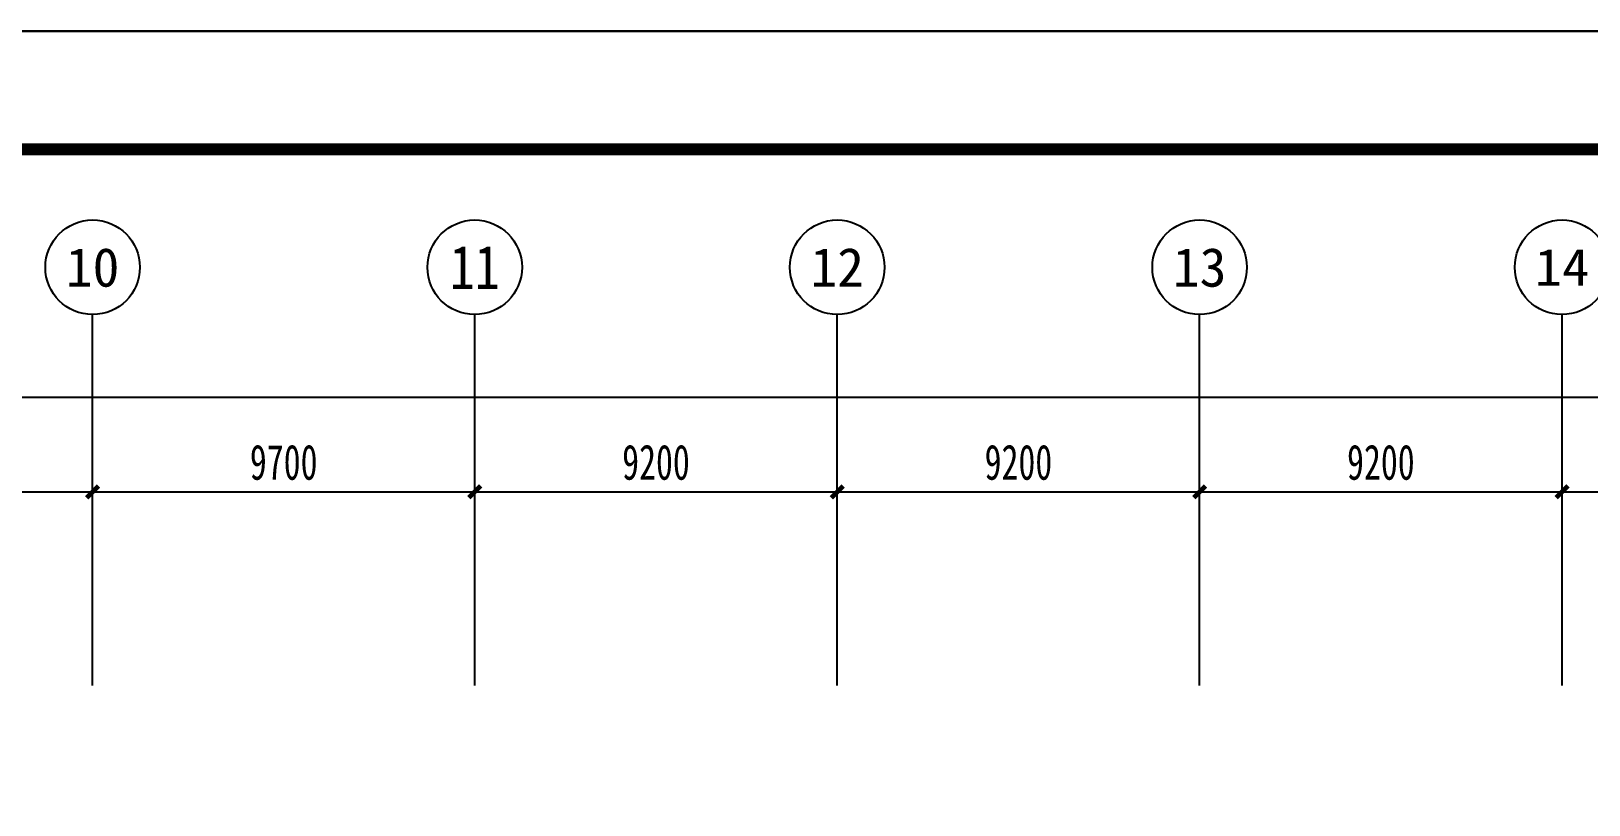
# Model space of a CAD drawing. Header units: millimetres. Extents: x -633009578 to 5705885, y -633235091 to 2571734.
# Drawn here: x 2853360 to 2892900, y 1993575 to 2013212 of the extents above; entities that cross this region are included whole.
import ezdxf
from ezdxf.enums import TextEntityAlignment as Align

# ---------------------------------------------------------------- set-up
doc = ezdxf.new("R2010")
doc.units = ezdxf.units.MM
doc.header["$LTSCALE"] = 1000
doc.header["$MEASUREMENT"] = 0
doc.layers.get('0').update_dxf_attribs({"color": 9})
for name, color, linetype in [('3T_WOOD', 21, 'Continuous'), ('AXIS_TEXT', 7, 'Continuous'), ('C-AXIS(轴号)', 3, 'Continuous'), ('设备-箱柜', 3, 'Continuous'), ('院图签、封面151013$0$PUB_TITLE', 153, 'Continuous'), ('院图签、封面151013$0$图签文字', 4, 'Continuous')]:
    doc.layers.add(name, color=color, linetype=linetype)
doc.styles.add('_TCH_AXIS', font='simhei.ttf', dxfattribs={"bigfont": 'GBCBIG'})
doc.styles.add('_TCH_DIM_T3', font='simhei.ttf', dxfattribs={"width": 0.707, "bigfont": 'GBCBIG'})
doc.styles.add('COMPLEX', font='simhei.ttf')
doc.styles.add('院图签、封面151013$0$-宋体', font='simhei.ttf', dxfattribs={"width": 0.8})
doc.dimstyles.new('_TCH_ARCH&&300', dxfattribs={"dimtxt": 892.5, "dimasz": 300, "dimexe": 750, "dimexo": 900, "dimgap": 300, "dimtad": 1, "dimdec": 0, "dimzin": 0, "dimdsep": 46, "dimtxsty": '_TCH_DIM_T3', "dimblk": 'ARCHTICK', "dimcen": 0.09, "dimclrt": 7, "dimazin": 2, "dimtfac": 1, "dimtdec": 0, "dimtix": 1, "dimtmove": 2, "dimatfit": 3, "dimfxl": 1, "dimtolj": 1, "dimtzin": 0, "dimarcsym": 0})

# ---------------------------------------------------------------- blocks, each defined once
blk = doc.blocks.new('_ArchTick')
at = {"color": 0, "linetype": 'ByBlock', "const_width": 0.4}
blk.add_lwpolyline([(-0.5, -0.5), (0.5, 0.5)], dxfattribs=at)
blk = doc.blocks.new('*D548')
at = {"layer": 'C-AXIS(轴号)', "color": 0, "lineweight": -2, "transparency": 16777216}
for p, q in [((1189341, 1319522), (1189341, 1324292)), ((1199041, 1319522), (1199041, 1324292)), ((1189341, 1323542), (1199041, 1323542))]:
    blk.add_line(p, q, dxfattribs=at)
at = {"layer": 'Defpoints', "color": 0, "transparency": 16777216}
for p in [(1199041, 1323542), (1189341, 1318622), (1199041, 1318622)]:
    blk.add_point(p, dxfattribs=at)
at = {"layer": 'C-AXIS(轴号)', "color": 0, "linetype": 'ByBlock', "lineweight": -2, "transparency": 16777216, "xscale": 300, "yscale": 300, "zscale": 300, "rotation": 180}
blk.add_blockref('_ArchTick', (1189341, 1323542), dxfattribs=at)
at = {"layer": 'C-AXIS(轴号)', "color": 0, "linetype": 'ByBlock', "lineweight": -2, "transparency": 16777216, "xscale": 300, "yscale": 300, "zscale": 300}
blk.add_blockref('_ArchTick', (1199041, 1323542), dxfattribs=at)
at = {"layer": 'C-AXIS(轴号)', "color": 7, "transparency": 16777216, "insert": (1194191, 1324288), "char_height": 892.5, "attachment_point": 5, "style": '_TCH_DIM_T3'}
blk.add_mtext('\\A1;9700', dxfattribs=at)
blk = doc.blocks.new('*D549')
at = {"layer": 'C-AXIS(轴号)', "color": 0, "lineweight": -2, "transparency": 16777216}
for p, q in [((1199041, 1319522), (1199041, 1324292)), ((1208741, 1319522), (1208741, 1324292)), ((1199041, 1323542), (1208741, 1323542))]:
    blk.add_line(p, q, dxfattribs=at)
at = {"layer": 'Defpoints', "color": 0, "transparency": 16777216}
for p in [(1208741, 1323542), (1199041, 1318622), (1208741, 1318622)]:
    blk.add_point(p, dxfattribs=at)
at = {"layer": 'C-AXIS(轴号)', "color": 0, "linetype": 'ByBlock', "lineweight": -2, "transparency": 16777216, "xscale": 300, "yscale": 300, "zscale": 300, "rotation": 180}
blk.add_blockref('_ArchTick', (1199041, 1323542), dxfattribs=at)
at = {"layer": 'C-AXIS(轴号)', "color": 0, "linetype": 'ByBlock', "lineweight": -2, "transparency": 16777216, "xscale": 300, "yscale": 300, "zscale": 300}
blk.add_blockref('_ArchTick', (1208741, 1323542), dxfattribs=at)
at = {"layer": 'C-AXIS(轴号)', "color": 7, "transparency": 16777216, "insert": (1203891, 1324288), "char_height": 892.5, "attachment_point": 5, "style": '_TCH_DIM_T3'}
blk.add_mtext('\\A1;9700', dxfattribs=at)
blk = doc.blocks.new('*D550')
at = {"layer": 'C-AXIS(轴号)', "color": 0, "lineweight": -2, "transparency": 16777216}
for p, q in [((1208741, 1319522), (1208741, 1324292)), ((1217941, 1319522), (1217941, 1324292)), ((1208741, 1323542), (1217941, 1323542))]:
    blk.add_line(p, q, dxfattribs=at)
at = {"layer": 'Defpoints', "color": 0, "transparency": 16777216}
for p in [(1217941, 1323542), (1208741, 1318622), (1217941, 1318622)]:
    blk.add_point(p, dxfattribs=at)
at = {"layer": 'C-AXIS(轴号)', "color": 0, "linetype": 'ByBlock', "lineweight": -2, "transparency": 16777216, "xscale": 300, "yscale": 300, "zscale": 300, "rotation": 180}
blk.add_blockref('_ArchTick', (1208741, 1323542), dxfattribs=at)
at = {"layer": 'C-AXIS(轴号)', "color": 0, "linetype": 'ByBlock', "lineweight": -2, "transparency": 16777216, "xscale": 300, "yscale": 300, "zscale": 300}
blk.add_blockref('_ArchTick', (1217941, 1323542), dxfattribs=at)
at = {"layer": 'C-AXIS(轴号)', "color": 7, "transparency": 16777216, "insert": (1213341, 1324288), "char_height": 892.5, "attachment_point": 5, "style": '_TCH_DIM_T3'}
blk.add_mtext('\\A1;9200', dxfattribs=at)
blk = doc.blocks.new('*D551')
at = {"layer": 'C-AXIS(轴号)', "color": 0, "lineweight": -2, "transparency": 16777216}
for p, q in [((1217941, 1319522), (1217941, 1324292)), ((1227141, 1319522), (1227141, 1324292)), ((1217941, 1323542), (1227141, 1323542))]:
    blk.add_line(p, q, dxfattribs=at)
at = {"layer": 'Defpoints', "color": 0, "transparency": 16777216}
for p in [(1227141, 1323542), (1217941, 1318622), (1227141, 1318622)]:
    blk.add_point(p, dxfattribs=at)
at = {"layer": 'C-AXIS(轴号)', "color": 0, "linetype": 'ByBlock', "lineweight": -2, "transparency": 16777216, "xscale": 300, "yscale": 300, "zscale": 300, "rotation": 180}
blk.add_blockref('_ArchTick', (1217941, 1323542), dxfattribs=at)
at = {"layer": 'C-AXIS(轴号)', "color": 0, "linetype": 'ByBlock', "lineweight": -2, "transparency": 16777216, "xscale": 300, "yscale": 300, "zscale": 300}
blk.add_blockref('_ArchTick', (1227141, 1323542), dxfattribs=at)
at = {"layer": 'C-AXIS(轴号)', "color": 7, "transparency": 16777216, "insert": (1222541, 1324288), "char_height": 892.5, "attachment_point": 5, "style": '_TCH_DIM_T3'}
blk.add_mtext('\\A1;9200', dxfattribs=at)
blk = doc.blocks.new('*D552')
at = {"layer": 'C-AXIS(轴号)', "color": 0, "lineweight": -2, "transparency": 16777216}
for p, q in [((1227141, 1319522), (1227141, 1324292)), ((1236341, 1319522), (1236341, 1324292)), ((1227141, 1323542), (1236341, 1323542))]:
    blk.add_line(p, q, dxfattribs=at)
at = {"layer": 'Defpoints', "color": 0, "transparency": 16777216}
for p in [(1236341, 1323542), (1227141, 1318622), (1236341, 1318622)]:
    blk.add_point(p, dxfattribs=at)
at = {"layer": 'C-AXIS(轴号)', "color": 0, "linetype": 'ByBlock', "lineweight": -2, "transparency": 16777216, "xscale": 300, "yscale": 300, "zscale": 300, "rotation": 180}
blk.add_blockref('_ArchTick', (1227141, 1323542), dxfattribs=at)
at = {"layer": 'C-AXIS(轴号)', "color": 0, "linetype": 'ByBlock', "lineweight": -2, "transparency": 16777216, "xscale": 300, "yscale": 300, "zscale": 300}
blk.add_blockref('_ArchTick', (1236341, 1323542), dxfattribs=at)
at = {"layer": 'C-AXIS(轴号)', "color": 7, "transparency": 16777216, "insert": (1231741, 1324288), "char_height": 892.5, "attachment_point": 5, "style": '_TCH_DIM_T3'}
blk.add_mtext('\\A1;9200', dxfattribs=at)
blk = doc.blocks.new('*D553')
at = {"layer": 'C-AXIS(轴号)', "color": 0, "lineweight": -2, "transparency": 16777216}
for p, q in [((1236341, 1319522), (1236341, 1324292)), ((1246041, 1319522), (1246041, 1324292)), ((1236341, 1323542), (1246041, 1323542))]:
    blk.add_line(p, q, dxfattribs=at)
at = {"layer": 'Defpoints', "color": 0, "transparency": 16777216}
for p in [(1246041, 1323542), (1236341, 1318622), (1246041, 1318622)]:
    blk.add_point(p, dxfattribs=at)
at = {"layer": 'C-AXIS(轴号)', "color": 0, "linetype": 'ByBlock', "lineweight": -2, "transparency": 16777216, "xscale": 300, "yscale": 300, "zscale": 300, "rotation": 180}
blk.add_blockref('_ArchTick', (1236341, 1323542), dxfattribs=at)
at = {"layer": 'C-AXIS(轴号)', "color": 0, "linetype": 'ByBlock', "lineweight": -2, "transparency": 16777216, "xscale": 300, "yscale": 300, "zscale": 300}
blk.add_blockref('_ArchTick', (1246041, 1323542), dxfattribs=at)
at = {"layer": 'C-AXIS(轴号)', "color": 7, "transparency": 16777216, "insert": (1241191, 1324288), "char_height": 892.5, "attachment_point": 5, "style": '_TCH_DIM_T3'}
blk.add_mtext('\\A1;9700', dxfattribs=at)
blk = doc.blocks.new('*D555')
at = {"layer": 'C-AXIS(轴号)', "color": 0, "lineweight": -2, "transparency": 16777216}
for p, q in [((1121701, 1319522), (1121701, 1326692)), ((1255981, 1319522), (1255981, 1326692)), ((1121701, 1325942), (1255981, 1325942))]:
    blk.add_line(p, q, dxfattribs=at)
at = {"layer": 'Defpoints', "color": 0, "transparency": 16777216}
for p in [(1255981, 1325942), (1121701, 1318622), (1255981, 1318622)]:
    blk.add_point(p, dxfattribs=at)
at = {"layer": 'C-AXIS(轴号)', "color": 0, "linetype": 'ByBlock', "lineweight": -2, "transparency": 16777216, "xscale": 300, "yscale": 300, "zscale": 300, "rotation": 180}
blk.add_blockref('_ArchTick', (1121701, 1325942), dxfattribs=at)
at = {"layer": 'C-AXIS(轴号)', "color": 0, "linetype": 'ByBlock', "lineweight": -2, "transparency": 16777216, "xscale": 300, "yscale": 300, "zscale": 300}
blk.add_blockref('_ArchTick', (1255981, 1325942), dxfattribs=at)
at = {"layer": 'C-AXIS(轴号)', "color": 7, "transparency": 16777216, "insert": (1188841, 1326688), "char_height": 892.5, "attachment_point": 5, "style": '_TCH_DIM_T3'}
blk.add_mtext('\\A1;134280', dxfattribs=at)
blk = doc.blocks.new('_AXISO')
blk.add_circle((0, 0), 0.5)
at = {"layer": 'AXIS_TEXT', "style": 'COMPLEX', "width": 1.041667}
blk.add_attdef('A', text='', height=0.56, dxfattribs=at).set_placement((-0.25, -0.28), (0.25, -0.28), align=Align.FIT)
blk = doc.blocks.new('建筑图框_A1')
at = {"layer": '院图签、封面151013$0$PUB_TITLE'}
blk.add_lwpolyline([(0, 0), (84100, 0), (84100, 59400), (0, 59400)], close=True, dxfattribs=at)
at = {"layer": '院图签、封面151013$0$PUB_TITLE', "const_width": 100}
blk.add_lwpolyline([(2500, 1000), (83100, 1000), (83100, 58400), (2500, 58400)], close=True, dxfattribs=at)
at = {"layer": '院图签、封面151013$0$图签文字', "color": 6, "style": '院图签、封面151013$0$-宋体'}
for tag, height, width, p in [('工程主持人', 400, 0.8, (79991, 29506)), ('审定', 400, 0.8, (79991, 28706)), ('审核', 400, 0.8, (79991, 27906)), ('专业负责人', 400, 0.8, (79991, 27106)), ('校对', 400, 0.8, (79991, 26306)), ('设计', 400, 0.8, (79991, 25506)), ('方案设计人', 400, 0.8, (79991, 24707)), ('工程编号', 300, 0.7, (81000, 8700)), ('版次', 300, 0.7, (78738, 3006)), ('日期', 300, 0.7, (82038, 3000)), ('图号', 200, 0.7, (82538, 2400)), ('比例', 300, 0.7, (78738, 2200)), ('图号_X施', 300, 0.7, (81538, 2200)), ('图号_总数', 200, 0.7, (82538, 2000))]:
    blk.add_attdef(tag, text='', height=height, dxfattribs=dict(at, width=width)).set_placement(p, align=Align.MIDDLE_CENTER)
at = {"layer": '院图签、封面151013$0$图签文字', "color": 6, "style": '院图签、封面151013$0$-宋体', "width": 0.7}
for tag, p in [('建设单位_001', (80936, 7446)), ('工程名称_001', (80934, 6045)), ('图名_001', (79743, 4060))]:
    blk.add_attdef(tag, p, '', height=300, dxfattribs=at)
blk = doc.blocks.new('9-3-1')
at = {"layer": 'C-AXIS(轴号)'}
for p, q in [((1199040.6, 1318622.1), (1199040.6, 1328041.6)), ((1208740.6, 1318622.1), (1208740.6, 1328041.6)), ((1217940.6, 1318622.1), (1217940.6, 1328041.6)), ((1227140.6, 1318622.1), (1227140.6, 1328041.6)), ((1236340.6, 1318622.1), (1236340.6, 1328041.6))]:
    blk.add_line(p, q, dxfattribs=at)
ref = blk.add_blockref('_AXISO', (1199040.6, 1329241.6), dxfattribs=dict(at, xscale=2400, yscale=2400, zscale=2400))
ref.add_attrib('A', '10', dxfattribs={"layer": 'AXIS_TEXT', "height": 985.34, "style": '_TCH_AXIS'}).set_placement((1198360.2, 1328748.9), (1199720.9, 1328748.9), align=Align.FIT)
ref = blk.add_blockref('_AXISO', (1208740.6, 1329241.6), dxfattribs=dict(at, xscale=2400, yscale=2400, zscale=2400))
ref.add_attrib('A', '11', dxfattribs={"layer": 'AXIS_TEXT', "height": 1106.29, "style": '_TCH_AXIS'}).set_placement((1208108.4, 1328688.4), (1209372.8, 1328688.4), align=Align.FIT)
ref = blk.add_blockref('_AXISO', (1217940.6, 1329241.6), dxfattribs=dict(at, xscale=2400, yscale=2400, zscale=2400))
ref.add_attrib('A', '12', dxfattribs={"layer": 'AXIS_TEXT', "height": 985.34, "style": '_TCH_AXIS'}).set_placement((1217260.2, 1328748.9), (1218620.9, 1328748.9), align=Align.FIT)
ref = blk.add_blockref('_AXISO', (1227140.6, 1329241.6), dxfattribs=dict(at, xscale=2400, yscale=2400, zscale=2400))
ref.add_attrib('A', '13', dxfattribs={"layer": 'AXIS_TEXT', "height": 985.34, "style": '_TCH_AXIS'}).set_placement((1226460.2, 1328748.9), (1227820.9, 1328748.9), align=Align.FIT)
ref = blk.add_blockref('_AXISO', (1236340.6, 1329241.6), dxfattribs=dict(at, xscale=2400, yscale=2400, zscale=2400))
ref.add_attrib('A', '14', dxfattribs={"layer": 'AXIS_TEXT', "height": 942.22, "style": '_TCH_AXIS'}).set_placement((1235645.1, 1328770.4), (1237036, 1328770.4), align=Align.FIT)
for p1, p2, distance, picture, middle in [((1121700.6, 1318622.1), (1255980.6, 1318622.1), 7319.5, '*D555', (1188840.6, 1326687.8)), ((1189340.6, 1318622.1), (1199040.6, 1318622.1), 4919.5, '*D548', (1194190.6, 1324287.8)), ((1199040.6, 1318622.1), (1208740.6, 1318622.1), 4919.5, '*D549', (1203890.6, 1324287.8)), ((1208740.6, 1318622.1), (1217940.6, 1318622.1), 4919.5, '*D550', (1213340.6, 1324287.8)), ((1217940.6, 1318622.1), (1227140.6, 1318622.1), 4919.5, '*D551', (1222540.6, 1324287.8)), ((1227140.6, 1318622.1), (1236340.6, 1318622.1), 4919.5, '*D552', (1231740.6, 1324287.8)), ((1236340.6, 1318622.1), (1246040.6, 1318622.1), 4919.5, '*D553', (1241190.6, 1324287.8))]:
    dim = blk.add_aligned_dim(p1=p1, p2=p2, distance=distance, dimstyle='_TCH_ARCH&&300', dxfattribs=at)
    dim.commit()
    dim.dimension.update_dxf_attribs({"geometry": picture, "text_midpoint": middle})

msp = doc.modelspace()

# ---------------------------------------------------------------- linework, layer by layer
at = {"elevation": 0}
msp.add_lwpolyline([(2725055.4, 2013212), (4008204.7, 2013212), (4008204.7, 1835012), (2725055.4, 1835012)], close=True, dxfattribs=at)

# ---------------------------------------------------------------- block references
at = {"layer": '3T_WOOD'}
msp.add_blockref('9-3-1', (1655879.4, 677977.5), dxfattribs=at)
at = {"layer": '设备-箱柜', "xscale": 3, "yscale": 3}
msp.add_blockref('建筑图框_A1', (2725055.4, 1835012, 0), dxfattribs=at)

doc.saveas('drawing.dxf')
